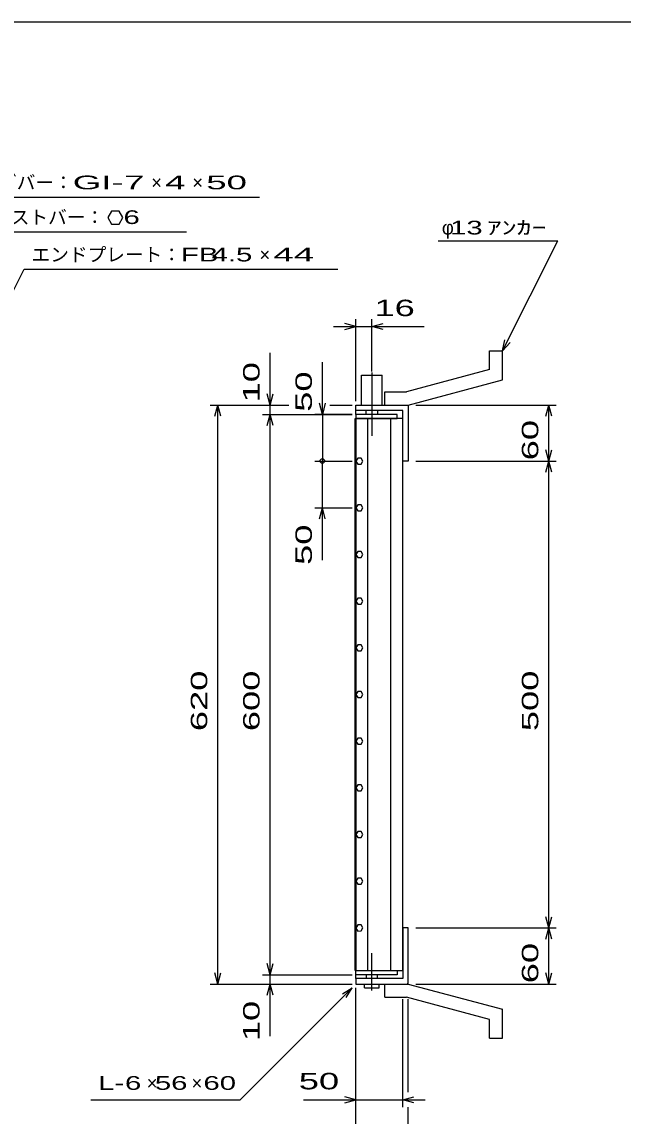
# Model space of a CAD drawing. Units: millimetres, scale not verified. Extents: x -1456 to 1385, y -1026 to 843.
# Drawn here: x -574 to 70, y -329 to 843 of the extents above; entities that cross this region are included whole.
import ezdxf
from ezdxf.enums import TextEntityAlignment as Align

# ---------------------------------------------------------------- set-up
doc = ezdxf.new("R2010")
doc.units = ezdxf.units.MM
doc.header["$LTSCALE"] = 8
doc.linetypes.add('LONG_DASHED_DOTTED', pattern=[15.25, 12, -1.5, 0.25, -1.5])
for name, color, linetype, lineweight in [('0_2', 150, 'Continuous', 25), ('16', 3, 'Continuous', 25), ('19', 6, 'Continuous', 25), ('22', 4, 'Continuous', 25)]:
    doc.layers.add(name, color=color, linetype=linetype, lineweight=lineweight)
doc.styles.add('ベクトル', font='')
doc.styles.get('ベクトル').set_extended_font_data('ベクトル')

msp = doc.modelspace()

# ---------------------------------------------------------------- linework, layer by layer
at = {"layer": '0_2'}
msp.add_line((-1383.2, 842.8), (1384.8, 842.8), dxfattribs=at)
at = {"layer": '16'}
for p, q in [((-172, 422.5), (-216, 422.5)), ((-216, 422.5), (-216, 418)), ((-172, 418), (-172, 422.5)), ((-216.7, -173), (-216.7, 418)), ((-216.7, 418), (-216, 418)), ((-216, 418), (-172, 418)), ((-216, 418), (-216, -173)), ((-166, 418), (-216, 418)), ((-203.5, 418), (-203.5, -173)), ((-178.5, -173), (-178.5, 418)), ((-166, -173), (-166, 418)), ((-214.146, 375.735), (-216, 372.475)), ((-210.396, 375.76), (-214.146, 375.735)), ((-208.5, 372.5), (-210.396, 375.76)), ((-216, 372.475), (-214.104, 369.24)), ((-214.104, 369.24), (-210.354, 369.265)), ((-210.354, 369.265), (-208.5, 372.525)), ((-214.146, 325.735), (-216, 322.475)), ((-216, 322.475), (-214.104, 319.24)), ((-210.396, 325.76), (-214.146, 325.735)), ((-214.104, 319.24), (-210.354, 319.265)), ((-208.5, 322.5), (-210.396, 325.76)), ((-210.354, 319.265), (-208.5, 322.525)), ((-214.146, 275.735), (-216, 272.475)), ((-216, 272.475), (-214.104, 269.24)), ((-210.396, 275.76), (-214.146, 275.735)), ((-208.5, 272.5), (-210.396, 275.76)), ((-210.354, 269.265), (-208.5, 272.525)), ((-214.104, 269.24), (-210.354, 269.265)), ((-214.146, 225.735), (-216, 222.475)), ((-210.396, 225.76), (-214.146, 225.735)), ((-208.5, 222.5), (-210.396, 225.76)), ((-216, 222.475), (-214.104, 219.24)), ((-214.104, 219.24), (-210.354, 219.265)), ((-210.354, 219.265), (-208.5, 222.525)), ((-214.146, 175.735), (-216, 172.475)), ((-216, 172.475), (-214.104, 169.24)), ((-210.396, 175.76), (-214.146, 175.735)), ((-214.104, 169.24), (-210.354, 169.265)), ((-208.5, 172.5), (-210.396, 175.76)), ((-210.354, 169.265), (-208.5, 172.525)), ((-214.146, 125.735), (-216, 122.475)), ((-216, 122.475), (-214.104, 119.24)), ((-210.396, 125.76), (-214.146, 125.735)), ((-214.104, 119.24), (-210.354, 119.265)), ((-208.5, 122.5), (-210.396, 125.76)), ((-210.354, 119.265), (-208.5, 122.525)), ((-214.146, 75.735), (-216, 72.475)), ((-216, 72.475), (-214.104, 69.24)), ((-210.396, 75.76), (-214.146, 75.735)), ((-208.5, 72.5), (-210.396, 75.76)), ((-210.354, 69.265), (-208.5, 72.525)), ((-214.104, 69.24), (-210.354, 69.265)), ((-214.146, 25.735), (-216, 22.475)), ((-210.396, 25.76), (-214.146, 25.735)), ((-208.5, 22.5), (-210.396, 25.76)), ((-216, 22.475), (-214.104, 19.24)), ((-214.104, 19.24), (-210.354, 19.265)), ((-210.354, 19.265), (-208.5, 22.525)), ((-214.146, -24.265), (-216, -27.525)), ((-216, -27.525), (-214.104, -30.76)), ((-210.396, -24.24), (-214.146, -24.265)), ((-214.104, -30.76), (-210.354, -30.735)), ((-208.5, -27.5), (-210.396, -24.24)), ((-210.354, -30.735), (-208.5, -27.475)), ((-214.146, -74.265), (-216, -77.525)), ((-216, -77.525), (-214.104, -80.76)), ((-210.396, -74.24), (-214.146, -74.265)), ((-214.104, -80.76), (-210.354, -80.735)), ((-208.5, -77.5), (-210.396, -74.24)), ((-210.354, -80.735), (-208.5, -77.475)), ((-214.146, -124.265), (-216, -127.525)), ((-216, -127.525), (-214.104, -130.76)), ((-210.396, -124.24), (-214.146, -124.265)), ((-208.5, -127.5), (-210.396, -124.24)), ((-210.354, -130.735), (-208.5, -127.475)), ((-214.104, -130.76), (-210.354, -130.735)), ((-216, -173), (-216.7, -173)), ((-216, -173), (-172, -173)), ((-216, -177.5), (-216, -173)), ((-216, -173), (-166, -173)), ((-172, -173), (-172, -177.5)), ((-172, -177.5), (-216, -177.5))]:
    msp.add_line(p, q, dxfattribs=at)
at = {"layer": '19'}
for p, q in [((-73, 490.5), (-59, 490.5)), ((-73, 470.5), (-73, 490.5)), ((-59, 459.5), (-59, 490.5)), ((-73, 470.5), (-162, 446.5)), ((-210, 432.5), (-210, 464.5)), ((-210, 464.5), (-188, 464.5)), ((-188, 432.5), (-188, 464.5)), ((-160, 432.5), (-59, 459.5)), ((-185, 446.5), (-162, 446.5)), ((-185, 432.5), (-185, 446.5)), ((-216, 422.5), (-216, 432.5)), ((-216, 426.5), (-216, 432.5)), ((-216, 432.5), (-161, 432.5)), ((-166, 426.5), (-216, 426.5)), ((-205, 422.5), (-205, 426.5)), ((-193, 426.5), (-193, 422.5)), ((-185, 432.5), (-160, 432.5)), ((-166, 372.5), (-166, 426.5)), ((-161, 432.5), (-160, 431.5)), ((-160, 431.5), (-160, 372.5)), ((-160, 372.5), (-166, 372.5)), ((-160, -127.5), (-166, -127.5)), ((-166, -127.5), (-166, -181.5)), ((-160, -186.5), (-160, -127.5)), ((-216, -181.5), (-216, -171.5)), ((-216, -181.5), (-216, -187.5)), ((-166, -181.5), (-216, -181.5)), ((-205, -177.5), (-205, -181.5)), ((-193, -181.5), (-193, -177.5)), ((-161, -187.5), (-160, -186.5)), ((-216, -187.5), (-161, -187.5)), ((-207, -191.5), (-207, -187.5)), ((-207, -191.5), (-191, -191.5)), ((-191, -191.5), (-191, -187.5)), ((-185, -187.5), (-160, -187.5)), ((-185, -201.5), (-185, -187.5)), ((-160, -187.5), (-59, -214.5)), ((-185, -201.5), (-162, -201.5)), ((-73, -225.5), (-162, -201.5)), ((-59, -245.5), (-59, -214.5)), ((-73, -245.5), (-73, -225.5)), ((-73, -245.5), (-59, -245.5))]:
    msp.add_line(p, q, dxfattribs=at)
at = {"layer": '19', "linetype": 'LONG_DASHED_DOTTED'}
for p, q in [((-199, 467.5), (-199, 399.5)), ((-199, -194.5), (-199, -154.5))]:
    msp.add_line(p, q, dxfattribs=at)
at = {"layer": '22'}
for p, q in [((-687.2, 655.25), (-319.2, 655.25)), ((-477.574, 640.212), (-481.574, 633.284)), ((-481.574, 633.284), (-477.574, 626.356)), ((-469.574, 640.212), (-477.574, 640.212)), ((-465.575, 633.2), (-469.574, 640.212)), ((-469.574, 626.356), (-465.574, 633.284)), ((-477.574, 626.356), (-469.574, 626.356)), ((-633.575, 618), (-397.575, 618)), ((-128, 608.5), (0, 608.5)), ((-59, 490.5), (0, 608.5)), ((-649.05, 422.5), (-571.3, 578)), ((-571.3, 578), (-235.3, 578)), ((-240, 516.5), (-216, 516.5)), ((-216, 516.5), (-228, 519.7)), ((-228, 513.3), (-216, 516.5)), ((-216, 436.5), (-216, 524.5)), ((-216, 516.5), (-199, 516.5)), ((-199, 468.504), (-199, 524.5)), ((-199, 516.5), (-187, 519.7)), ((-187, 513.3), (-199, 516.5)), ((-199, 516.5), (-143, 516.5)), ((-59, 490.5), (-56.6, 502.18)), ((-59, 490.5), (-51, 499.3)), ((-308, 432.5), (-308, 488.5)), ((-252, 422.5), (-252, 478.5)), ((-308, 432.5), (-311.2, 444.5)), ((-308, 432.5), (-304.8, 444.5)), ((-252, 422.5), (-255.2, 434.5)), ((-248.8, 434.5), (-252, 422.5)), ((-372, 432.5), (-288, 432.5)), ((-367.2, 420.5), (-364, 432.5)), ((-360.8, 420.5), (-364, 432.5)), ((-364, -187.5), (-364, 432.5)), ((-316, 432.5), (-288, 432.5)), ((-316, 422.5), (-220, 422.5)), ((-311.2, 410.5), (-308, 422.5)), ((-308, 422.5), (-308, 432.5)), ((-304.8, 410.5), (-308, 422.5)), ((-308, -177.5), (-308, 422.5)), ((-220, 422.5), (-260, 422.5)), ((-252, 422.5), (-252, 372.5)), ((-244, 432.5), (-220, 432.5)), ((-244, 432.5), (-220, 432.5)), ((-152, 432.5), (-1.6, 432.5)), ((-12.8, 420.5), (-9.6, 432.5)), ((-6.4, 420.5), (-9.6, 432.5)), ((-9.6, 372.5), (-9.6, 432.5)), ((-9.6, 372.5), (-12.8, 384.5)), ((-9.6, 372.5), (-6.4, 384.5)), ((-260, 372.5), (-220, 372.5)), ((-252, 322.5), (-252, 372.5)), ((-152, 372.5), (-1.6, 372.5)), ((-12.8, 360.5), (-9.6, 372.5)), ((-6.4, 360.5), (-9.6, 372.5)), ((-9.6, -127.5), (-9.6, 372.5)), ((-260, 322.5), (-220, 322.5)), ((-255.2, 310.5), (-252, 322.5)), ((-248.8, 310.5), (-252, 322.5)), ((-252, 266.5), (-252, 322.5)), ((-9.6, -127.5), (-12.8, -115.5)), ((-9.6, -127.5), (-6.4, -115.5)), ((-152, -127.5), (-1.6, -127.5)), ((-12.8, -139.5), (-9.6, -127.5)), ((-6.4, -139.5), (-9.6, -127.5)), ((-9.6, -187.5), (-9.6, -127.5)), ((-364, -187.5), (-367.2, -175.5)), ((-364, -187.5), (-360.8, -175.5)), ((-308, -177.5), (-311.2, -165.5)), ((-308, -177.5), (-304.8, -165.5)), ((-9.6, -187.5), (-12.8, -175.5)), ((-9.6, -187.5), (-6.4, -175.5)), ((-316, -177.5), (-220, -177.5)), ((-308, -187.5), (-308, -177.5)), ((-372, -187.5), (-220, -187.5)), ((-340, -311.5), (-220, -191.5)), ((-316, -187.5), (-220, -187.5)), ((-311.2, -199.5), (-308, -187.5)), ((-304.8, -199.5), (-308, -187.5)), ((-308, -243.5), (-308, -187.5)), ((-230.4, -197.9), (-220, -191.5)), ((-226.4, -201.9), (-220, -191.5)), ((-216, -319.5), (-216, -191.5)), ((-216, -375.5), (-216, -191.5)), ((-152, -187.5), (-1.6, -187.5)), ((-166, -319.5), (-166, -203.696)), ((-160, -303.5), (-160, -203.696)), ((-500, -311.5), (-340, -311.5)), ((-272, -311.5), (-216, -311.5)), ((-216, -311.5), (-228, -308.3)), ((-228, -314.7), (-216, -311.5)), ((-216, -311.5), (-166, -311.5)), ((-166, -311.5), (-154, -308.3)), ((-154, -314.7), (-166, -311.5)), ((-166, -311.5), (-142, -311.5)), ((-160, -375.5), (-160, -319.5))]:
    msp.add_line(p, q, dxfattribs=at)
msp.add_circle((-252, 372.5), 2.4, dxfattribs=at)

# ---------------------------------------------------------------- texts
at = {"layer": '22', "color": 2, "style": 'ベクトル'}
for s, p in [('ベアリングバー：', (-679.2, 670.85)), ('×', (-435.2, 670.85)), ('×', (-391.2, 670.85)), ('ツイストバー：', (-625.575, 633.6)), ('φ', (-124, 622.5)), ('エンドプレート：', (-563.3, 593.6)), ('×', (-319.3, 593.6)), ('×', (-440, -293.5)), ('×', (-392, -293.5))]:
    msp.add_text(s, height=14.66, dxfattribs=at).set_placement(p, align=Align.MIDDLE_LEFT)
for s, height, width, p in [('GI-', 14.66, 2, (-519.2, 670.85)), (' 7 ', 14.66, 2, (-475.2, 670.85)), (' 4 ', 14.66, 2, (-431.2, 670.85)), (' 50 ', 14.66, 2, (-387.2, 670.85)), (' 6', 14.66, 1.6, (-473.574, 633.684)), (' 13 ', 14.66, 1.6, (-124, 622.5)), ('ｱﾝｶｰ', 14.66, 1.6, (-76, 622.5)), ('FB', 14.66, 1.6, (-403.3, 593.6)), (' 4.5 ', 14.66, 1.6, (-379.3, 593.6)), (' 44 ', 14.66, 2, (-315.3, 593.6)), (' 16 ', 17.6, 1.65, (-207, 536.5)), ('L-', 14.66, 1.6, (-492, -293.5)), (' 6 ', 14.66, 1.6, (-472, -293.5)), (' 56 ', 14.66, 1.6, (-440, -293.5)), (' 60 ', 14.66, 1.6, (-388, -293.5)), (' 50 ', 17.6, 1.65, (-288, -291.5))]:
    msp.add_text(s, height=height, dxfattribs=dict(at, width=width)).set_placement(p, align=Align.MIDDLE_LEFT)
at = {"layer": '22', "color": 2, "style": 'ベクトル', "width": 1.65}
for s, p in [(' 10 ', (-328, 424.5)), (' 50 ', (-272, 414.5)), (' 60 ', (-29.6, 362.5)), (' 50 ', (-272, 250.5)), (' 620 ', (-384, 72.5)), (' 600 ', (-328, 72.5)), (' 500 ', (-29.6, 72.5)), (' 60 ', (-29.6, -197.5)), (' 10 ', (-328, -259.5))]:
    msp.add_text(s, height=17.6, rotation=90, dxfattribs=at).set_placement(p, align=Align.MIDDLE_LEFT)

doc.saveas('drawing.dxf')
